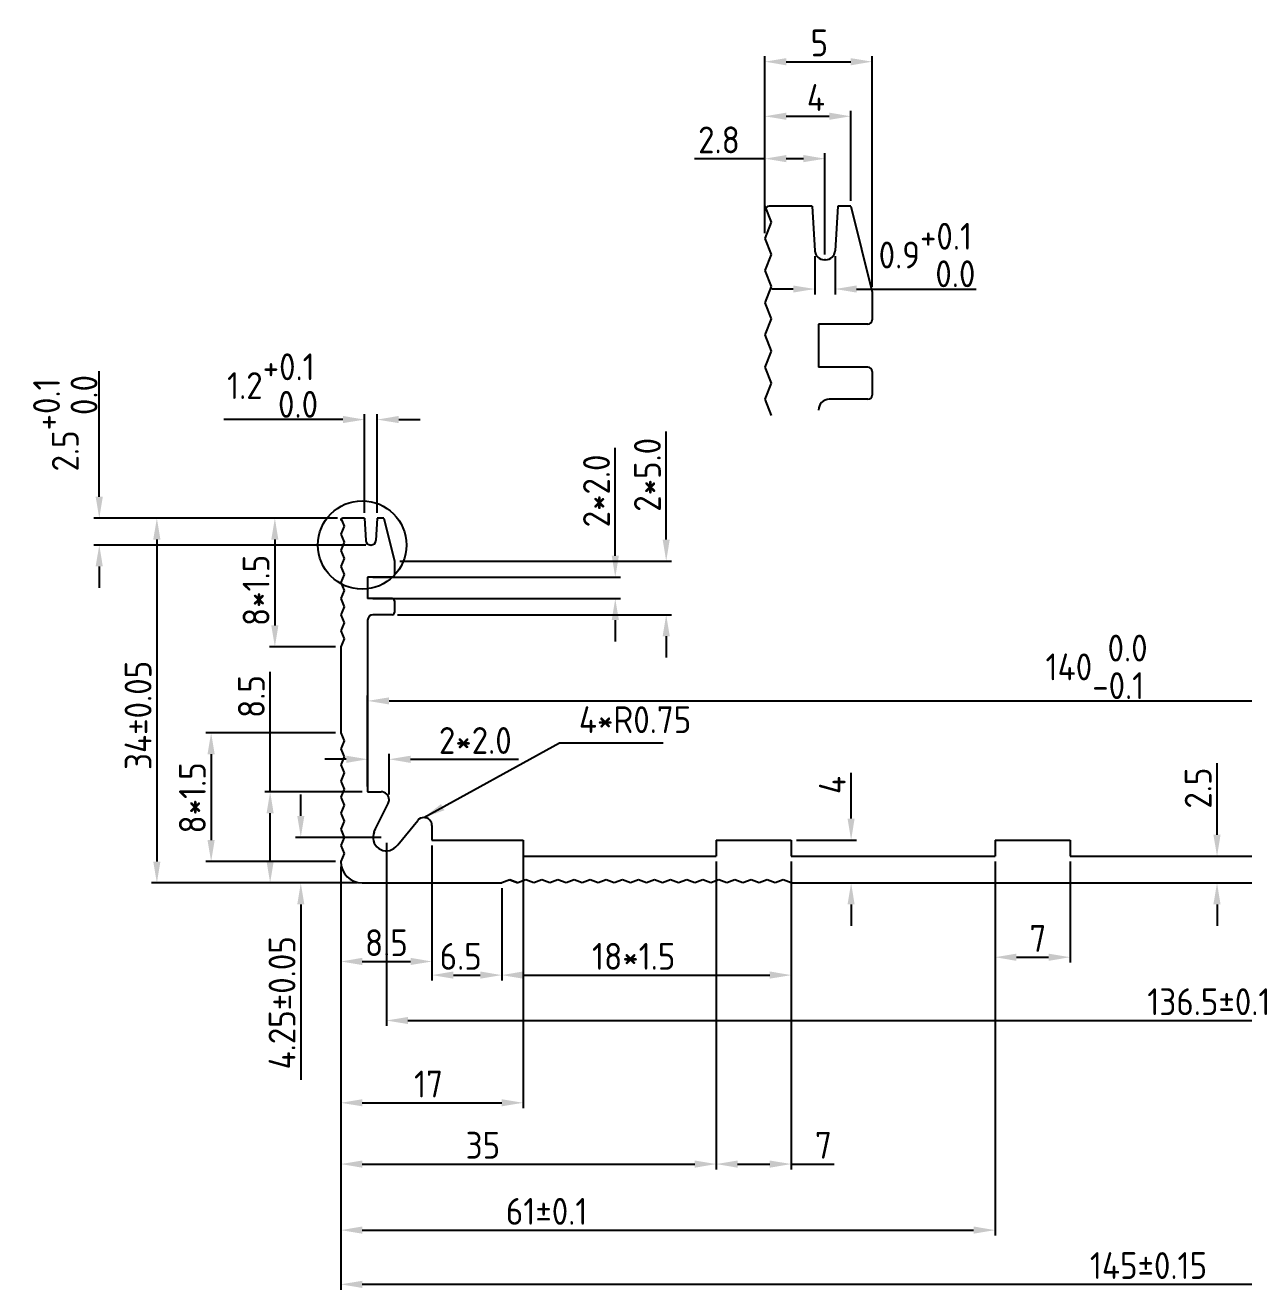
# Model space of a CAD drawing. Extents: x 23 to 222, y 35 to 159.
# Drawn here: x 22.6 to 136.2, y 35 to 152.8 of the extents above; entities that cross this region are included whole.
import ezdxf

# ---------------------------------------------------------------- set-up
doc = ezdxf.new("R2010")
doc.units = 0
doc.layers.get('0').update_dxf_attribs({"linetype": 'CONTINUOUS'})
doc.layers.get('DEFPOINTS').update_dxf_attribs({"linetype": 'CONTINUOUS'})
doc.styles.get("Standard").update_dxf_attribs({"font": 'ISOCP'})
doc.dimstyles.new('ISO-25', dxfattribs={"dimtxt": 2.5, "dimasz": 2.5, "dimexe": 1.25, "dimexo": 0.625, "dimtad": 1, "dimdec": 4, "dimdsep": 46, "dimlunit": 6, "dimtxsty": 'Standard', "dimcen": 2.5, "dimadec": 0, "dimazin": 0, "dimtfac": 1, "dimtdec": 4, "dimtmove": 0, "dimatfit": 3, "dimfxl": 0, "dimtolj": 1, "dimtzin": 0, "dimarcsym": 0})

# ---------------------------------------------------------------- blocks, each defined once
blk = doc.blocks.new('*D0')
at = {"color": 0, "linetype": 'ByBlock'}
for p, q in [((48.26, 79.15), (48.26, 81.15)), ((55.74, 77.15), (47.76, 77.15)), ((53.49, 72.9), (47.76, 72.9)), ((48.26, 70.9), (48.26, 54.55))]:
    blk.add_line(p, q, dxfattribs=at)
for points in [[(47.93, 79.15), (48.59, 79.15), (48.26, 77.15)], [(47.93, 70.9), (48.59, 70.9), (48.26, 72.9)]]:
    blk.add_solid(points, dxfattribs=at)
at = {"layer": 'DEFPOINTS', "color": 0, "linetype": 'ByBlock'}
for p in [(56.24, 77.15), (48.26, 72.9), (53.99, 72.9)]:
    blk.add_point(p, dxfattribs=at)
at = {"color": 0, "linetype": 'ByBlock', "insert": (46.51, 61.73), "char_height": 2.5, "attachment_point": 5, "rotation": 90}
blk.add_mtext('\\A1;4.25±0.05', dxfattribs=at)
blk = doc.blocks.new('*D1')
at = {"color": 0, "linetype": 'ByBlock'}
for p, q in [((60.49, 76.4), (60.49, 65.08)), ((51.99, 74.4), (51.99, 65.08)), ((53.99, 65.58), (58.49, 65.58))]:
    blk.add_line(p, q, dxfattribs=at)
for points in [[(53.99, 65.92), (53.99, 65.25), (51.99, 65.58)], [(58.49, 65.92), (58.49, 65.25), (60.49, 65.58)]]:
    blk.add_solid(points, dxfattribs=at)
at = {"layer": 'DEFPOINTS', "color": 0, "linetype": 'ByBlock'}
for p in [(60.49, 76.9), (51.99, 74.9), (60.49, 65.58)]:
    blk.add_point(p, dxfattribs=at)
at = {"color": 0, "linetype": 'ByBlock', "insert": (56.24, 67.33), "char_height": 2.5, "attachment_point": 5}
blk.add_mtext('\\A1;8.5', dxfattribs=at)
blk = doc.blocks.new('*D2')
at = {"color": 0, "linetype": 'ByBlock'}
for p, q in [((112.99, 74.9), (112.99, 65.48)), ((119.99, 74.9), (119.99, 65.48)), ((114.99, 65.98), (117.99, 65.98))]:
    blk.add_line(p, q, dxfattribs=at)
for points in [[(114.99, 66.31), (114.99, 65.64), (112.99, 65.98)], [(117.99, 66.31), (117.99, 65.64), (119.99, 65.98)]]:
    blk.add_solid(points, dxfattribs=at)
at = {"layer": 'DEFPOINTS', "color": 0, "linetype": 'ByBlock'}
for p in [(112.99, 75.4), (119.99, 75.4), (119.99, 65.98)]:
    blk.add_point(p, dxfattribs=at)
at = {"color": 0, "linetype": 'ByBlock', "insert": (116.99, 67.73), "char_height": 2.5, "attachment_point": 5}
blk.add_mtext('\\A1;7', dxfattribs=at)
blk = doc.blocks.new('*D3')
at = {"color": 0, "linetype": 'ByBlock'}
for p, q in [((51.49, 86.9), (39.4, 86.9)), ((39.9, 84.9), (39.9, 76.9)), ((51.49, 74.9), (39.4, 74.9))]:
    blk.add_line(p, q, dxfattribs=at)
for points in [[(39.56, 84.9), (40.23, 84.9), (39.9, 86.9)], [(39.56, 76.9), (40.23, 76.9), (39.9, 74.9)]]:
    blk.add_solid(points, dxfattribs=at)
at = {"layer": 'DEFPOINTS', "color": 0, "linetype": 'ByBlock'}
for p in [(51.99, 86.9), (39.9, 74.9), (51.99, 74.9)]:
    blk.add_point(p, dxfattribs=at)
at = {"color": 0, "linetype": 'ByBlock', "insert": (38.15, 80.83), "char_height": 2.5, "attachment_point": 5, "rotation": 90}
blk.add_mtext('\\A1;8*1.5', dxfattribs=at)
blk = doc.blocks.new('*D7')
at = {"color": 0, "linetype": 'ByBlock'}
for p, q in [((51.69, 106.9), (45.34, 106.9)), ((45.84, 104.9), (45.84, 96.9)), ((51.49, 94.9), (45.34, 94.9))]:
    blk.add_line(p, q, dxfattribs=at)
for points in [[(45.51, 104.9), (46.17, 104.9), (45.84, 106.9)], [(45.51, 96.9), (46.17, 96.9), (45.84, 94.9)]]:
    blk.add_solid(points, dxfattribs=at)
at = {"layer": 'DEFPOINTS', "color": 0, "linetype": 'ByBlock'}
for p in [(52.19, 106.9), (45.84, 94.9), (51.99, 94.9)]:
    blk.add_point(p, dxfattribs=at)
at = {"color": 0, "linetype": 'ByBlock', "insert": (44.09, 100.17), "char_height": 2.5, "attachment_point": 5, "rotation": 90}
blk.add_mtext('\\A1;8*1.5', dxfattribs=at)
blk = doc.blocks.new('*D8')
at = {"color": 0, "linetype": 'ByBlock'}
for p, q in [((49.8, 106.9), (34.34, 106.9)), ((34.84, 104.9), (34.84, 74.9)), ((51.49, 72.9), (34.34, 72.9))]:
    blk.add_line(p, q, dxfattribs=at)
for points in [[(34.5, 104.9), (35.17, 104.9), (34.84, 106.9)], [(34.5, 74.9), (35.17, 74.9), (34.84, 72.9)]]:
    blk.add_solid(points, dxfattribs=at)
at = {"layer": 'DEFPOINTS', "color": 0, "linetype": 'ByBlock'}
for p in [(50.3, 106.9), (34.84, 72.9), (51.99, 72.9)]:
    blk.add_point(p, dxfattribs=at)
at = {"color": 0, "linetype": 'ByBlock', "insert": (33.09, 88.52), "char_height": 2.5, "attachment_point": 5, "rotation": 90}
blk.add_mtext('\\A1;34±0.05', dxfattribs=at)
blk = doc.blocks.new('*D12')
at = {"color": 0, "linetype": 'ByBlock'}
for p, q in [((54.49, 81.9), (54.49, 84.93)), ((56.49, 81.15), (56.49, 84.93)), ((52.49, 84.43), (50.49, 84.43)), ((58.49, 84.43), (68.56, 84.43))]:
    blk.add_line(p, q, dxfattribs=at)
for points in [[(52.49, 84.76), (52.49, 84.09), (54.49, 84.43)], [(58.49, 84.76), (58.49, 84.09), (56.49, 84.43)]]:
    blk.add_solid(points, dxfattribs=at)
at = {"layer": 'DEFPOINTS', "color": 0, "linetype": 'ByBlock'}
for p in [(56.49, 84.43), (54.49, 81.4), (56.49, 80.65)]:
    blk.add_point(p, dxfattribs=at)
at = {"color": 0, "linetype": 'ByBlock', "insert": (64.53, 86.18), "char_height": 2.5, "attachment_point": 5}
blk.add_mtext('\\A1;2*2.0', dxfattribs=at)
blk = doc.blocks.new('*D15')
at = {"color": 0, "linetype": 'ByBlock'}
for p, q in [((54.49, 81.9), (54.49, 90.37)), ((56.49, 89.87), (192.49, 89.87)), ((194.49, 81.9), (194.49, 90.37))]:
    blk.add_line(p, q, dxfattribs=at)
for points in [[(56.49, 90.2), (56.49, 89.54), (54.49, 89.87)], [(192.49, 90.2), (192.49, 89.54), (194.49, 89.87)]]:
    blk.add_solid(points, dxfattribs=at)
at = {"layer": 'DEFPOINTS', "color": 0, "linetype": 'ByBlock'}
for p in [(194.49, 89.87), (54.49, 81.4), (194.49, 81.4)]:
    blk.add_point(p, dxfattribs=at)
at = {"color": 0, "linetype": 'ByBlock', "insert": (122.46, 93.04), "char_height": 2.5, "attachment_point": 5}
blk.add_mtext('\\A1;140\\S 0.0^ -0.1;', dxfattribs=at)
blk = doc.blocks.new('*D16')
at = {"color": 0, "linetype": 'ByBlock'}
for p, q in [((56.24, 76.65), (56.24, 59.58)), ((192.74, 76.65), (192.74, 59.58)), ((58.24, 60.08), (190.74, 60.08))]:
    blk.add_line(p, q, dxfattribs=at)
for points in [[(58.24, 60.41), (58.24, 59.75), (56.24, 60.08)], [(190.74, 60.41), (190.74, 59.75), (192.74, 60.08)]]:
    blk.add_solid(points, dxfattribs=at)
at = {"layer": 'DEFPOINTS', "color": 0, "linetype": 'ByBlock'}
for p in [(56.24, 77.15), (192.74, 77.15), (192.74, 60.08)]:
    blk.add_point(p, dxfattribs=at)
at = {"color": 0, "linetype": 'ByBlock', "insert": (132.93, 61.83), "char_height": 2.5, "attachment_point": 5}
blk.add_mtext('\\A1;136.5±0.1', dxfattribs=at)
blk = doc.blocks.new('*D17')
at = {"color": 0, "linetype": 'ByBlock'}
for p, q in [((133.69, 77.4), (133.69, 84.07)), ((120.49, 75.4), (134.19, 75.4)), ((120.49, 72.9), (134.19, 72.9)), ((133.69, 70.9), (133.69, 68.9))]:
    blk.add_line(p, q, dxfattribs=at)
for points in [[(133.35, 77.4), (134.02, 77.4), (133.69, 75.4)], [(133.35, 70.9), (134.02, 70.9), (133.69, 72.9)]]:
    blk.add_solid(points, dxfattribs=at)
at = {"layer": 'DEFPOINTS', "color": 0, "linetype": 'ByBlock'}
for p in [(119.99, 75.4), (119.99, 72.9), (133.69, 72.9)]:
    blk.add_point(p, dxfattribs=at)
at = {"color": 0, "linetype": 'ByBlock', "insert": (131.93, 81.74), "char_height": 2.5, "attachment_point": 5, "rotation": 90}
blk.add_mtext('\\A1;2.5', dxfattribs=at)
blk = doc.blocks.new('*D18')
at = {"color": 0, "linetype": 'ByBlock'}
for p, q in [((99.57, 78.9), (99.57, 83.15)), ((94.49, 76.9), (100.07, 76.9)), ((94.49, 72.9), (100.07, 72.9)), ((99.57, 70.9), (99.57, 68.9))]:
    blk.add_line(p, q, dxfattribs=at)
for points in [[(99.24, 78.9), (99.9, 78.9), (99.57, 76.9)], [(99.24, 70.9), (99.9, 70.9), (99.57, 72.9)]]:
    blk.add_solid(points, dxfattribs=at)
at = {"layer": 'DEFPOINTS', "color": 0, "linetype": 'ByBlock'}
for p in [(93.99, 76.9), (93.99, 72.9), (99.57, 72.9)]:
    blk.add_point(p, dxfattribs=at)
at = {"color": 0, "linetype": 'ByBlock', "insert": (97.82, 82.03), "char_height": 2.5, "attachment_point": 5, "rotation": 90}
blk.add_mtext('\\A1;4', dxfattribs=at)
blk = doc.blocks.new('*D22')
at = {"color": 0, "linetype": 'ByBlock'}
for p, q in [((52.19, 116.09), (41.07, 116.09)), ((54.19, 107.4), (54.19, 116.59)), ((55.39, 107.4), (55.39, 116.59)), ((57.39, 116.09), (59.39, 116.09))]:
    blk.add_line(p, q, dxfattribs=at)
for points in [[(52.19, 116.43), (52.19, 115.76), (54.19, 116.09)], [(57.39, 116.43), (57.39, 115.76), (55.39, 116.09)]]:
    blk.add_solid(points, dxfattribs=at)
at = {"layer": 'DEFPOINTS', "color": 0, "linetype": 'ByBlock'}
for p in [(55.39, 116.09), (54.19, 106.9), (55.39, 106.9)]:
    blk.add_point(p, dxfattribs=at)
at = {"color": 0, "linetype": 'ByBlock', "insert": (45.63, 119.26), "char_height": 2.5, "attachment_point": 5}
blk.add_mtext('\\A1;1.2\\S+0.1^  0.0;', dxfattribs=at)
blk = doc.blocks.new('*D23')
at = {"color": 0, "linetype": 'ByBlock'}
for p, q in [((29.47, 108.9), (29.47, 120.59)), ((51.69, 106.9), (28.97, 106.9)), ((54.32, 104.4), (28.97, 104.4)), ((29.47, 102.4), (29.47, 100.4))]:
    blk.add_line(p, q, dxfattribs=at)
for points in [[(29.13, 108.9), (29.8, 108.9), (29.47, 106.9)], [(29.13, 102.4), (29.8, 102.4), (29.47, 104.4)]]:
    blk.add_solid(points, dxfattribs=at)
at = {"layer": 'DEFPOINTS', "color": 0, "linetype": 'ByBlock'}
for p in [(52.19, 106.9), (29.47, 104.4), (54.82, 104.4)]:
    blk.add_point(p, dxfattribs=at)
at = {"color": 0, "linetype": 'ByBlock', "insert": (26.3, 115.75), "char_height": 2.5, "attachment_point": 5, "rotation": 90}
blk.add_mtext('\\A1;2.5\\S+0.1^  0.0;', dxfattribs=at)
blk = doc.blocks.new('*D26')
at = {"color": 0, "linetype": 'ByBlock'}
for p, q in [((68.99, 76.4), (68.99, 51.91)), ((51.99, 72.4), (51.99, 51.91)), ((53.99, 52.41), (66.99, 52.41))]:
    blk.add_line(p, q, dxfattribs=at)
for points in [[(53.99, 52.74), (53.99, 52.08), (51.99, 52.41)], [(66.99, 52.74), (66.99, 52.08), (68.99, 52.41)]]:
    blk.add_solid(points, dxfattribs=at)
at = {"layer": 'DEFPOINTS', "color": 0, "linetype": 'ByBlock'}
for p in [(68.99, 76.9), (51.99, 72.9), (68.99, 52.41)]:
    blk.add_point(p, dxfattribs=at)
at = {"color": 0, "linetype": 'ByBlock', "insert": (60.17, 54.16), "char_height": 2.5, "attachment_point": 5}
blk.add_mtext('\\A1;17', dxfattribs=at)
blk = doc.blocks.new('*D27')
at = {"color": 0, "linetype": 'ByBlock'}
for p, q in [((86.99, 74.9), (86.99, 46.2)), ((51.99, 72.4), (51.99, 46.2)), ((53.99, 46.7), (84.99, 46.7))]:
    blk.add_line(p, q, dxfattribs=at)
for points in [[(53.99, 47.03), (53.99, 46.36), (51.99, 46.7)], [(84.99, 47.03), (84.99, 46.36), (86.99, 46.7)]]:
    blk.add_solid(points, dxfattribs=at)
at = {"layer": 'DEFPOINTS', "color": 0, "linetype": 'ByBlock'}
for p in [(86.99, 75.4), (51.99, 72.9), (86.99, 46.7)]:
    blk.add_point(p, dxfattribs=at)
at = {"color": 0, "linetype": 'ByBlock', "insert": (65.24, 48.45), "char_height": 2.5, "attachment_point": 5}
blk.add_mtext('\\A1;35', dxfattribs=at)
blk = doc.blocks.new('*D28')
at = {"color": 0, "linetype": 'ByBlock'}
for p, q in [((51.99, 72.4), (51.99, 40.04)), ((112.99, 72.4), (112.99, 40.04)), ((53.99, 40.54), (110.99, 40.54))]:
    blk.add_line(p, q, dxfattribs=at)
for points in [[(53.99, 40.88), (53.99, 40.21), (51.99, 40.54)], [(110.99, 40.88), (110.99, 40.21), (112.99, 40.54)]]:
    blk.add_solid(points, dxfattribs=at)
at = {"layer": 'DEFPOINTS', "color": 0, "linetype": 'ByBlock'}
for p in [(51.99, 72.9), (112.99, 72.9), (112.99, 40.54)]:
    blk.add_point(p, dxfattribs=at)
at = {"color": 0, "linetype": 'ByBlock', "insert": (71.18, 42.29), "char_height": 2.5, "attachment_point": 5}
blk.add_mtext('\\A1;61±0.1', dxfattribs=at)
blk = doc.blocks.new('*D29')
at = {"color": 0, "linetype": 'ByBlock'}
for p, q in [((51.99, 72.4), (51.99, 34.99)), ((196.99, 72.4), (196.99, 34.99)), ((53.99, 35.49), (194.99, 35.49))]:
    blk.add_line(p, q, dxfattribs=at)
for points in [[(53.99, 35.82), (53.99, 35.15), (51.99, 35.49)], [(194.99, 35.82), (194.99, 35.15), (196.99, 35.49)]]:
    blk.add_solid(points, dxfattribs=at)
at = {"layer": 'DEFPOINTS', "color": 0, "linetype": 'ByBlock'}
for p in [(51.99, 72.9), (196.99, 72.9), (196.99, 35.49)]:
    blk.add_point(p, dxfattribs=at)
at = {"color": 0, "linetype": 'ByBlock', "insert": (127.3, 37.24), "char_height": 2.5, "attachment_point": 5}
blk.add_mtext('\\A1;145±0.15', dxfattribs=at)
blk = doc.blocks.new('*D30')
at = {"color": 0, "linetype": 'ByBlock'}
for p, q in [((77.58, 103.4), (77.58, 113.47)), ((54.99, 101.4), (78.08, 101.4)), ((54.99, 99.4), (78.08, 99.4)), ((77.58, 97.4), (77.58, 95.4))]:
    blk.add_line(p, q, dxfattribs=at)
for points in [[(77.25, 103.4), (77.92, 103.4), (77.58, 101.4)], [(77.25, 97.4), (77.92, 97.4), (77.58, 99.4)]]:
    blk.add_solid(points, dxfattribs=at)
at = {"layer": 'DEFPOINTS', "color": 0, "linetype": 'ByBlock'}
for p in [(54.49, 101.4), (54.49, 99.4), (77.58, 99.4)]:
    blk.add_point(p, dxfattribs=at)
at = {"color": 0, "linetype": 'ByBlock', "insert": (75.83, 109.44), "char_height": 2.5, "attachment_point": 5, "rotation": 90}
blk.add_mtext('\\A1;2*2.0', dxfattribs=at)
blk = doc.blocks.new('*D31')
at = {"color": 0, "linetype": 'ByBlock'}
for p, q in [((82.33, 104.9), (82.33, 114.97)), ((57.49, 102.9), (82.83, 102.9)), ((57.29, 97.9), (82.83, 97.9)), ((82.33, 95.9), (82.33, 93.9))]:
    blk.add_line(p, q, dxfattribs=at)
for points in [[(82, 104.9), (82.66, 104.9), (82.33, 102.9)], [(82, 95.9), (82.66, 95.9), (82.33, 97.9)]]:
    blk.add_solid(points, dxfattribs=at)
at = {"layer": 'DEFPOINTS', "color": 0, "linetype": 'ByBlock'}
for p in [(56.99, 102.9), (56.79, 97.9), (82.33, 97.9)]:
    blk.add_point(p, dxfattribs=at)
at = {"color": 0, "linetype": 'ByBlock', "insert": (80.58, 110.94), "char_height": 2.5, "attachment_point": 5, "rotation": 90}
blk.add_mtext('\\A1;2*5.0', dxfattribs=at)
blk = doc.blocks.new('*D32')
at = {"color": 0, "linetype": 'ByBlock'}
for p, q in [((45.4, 81.4), (45.4, 92.58)), ((53.99, 81.4), (44.9, 81.4)), ((45.4, 74.9), (45.4, 79.4)), ((53.49, 72.9), (44.9, 72.9))]:
    blk.add_line(p, q, dxfattribs=at)
for points in [[(45.07, 79.4), (45.73, 79.4), (45.4, 81.4)], [(45.07, 74.9), (45.73, 74.9), (45.4, 72.9)]]:
    blk.add_solid(points, dxfattribs=at)
at = {"layer": 'DEFPOINTS', "color": 0, "linetype": 'ByBlock'}
for p in [(54.49, 81.4), (45.4, 72.9), (53.99, 72.9)]:
    blk.add_point(p, dxfattribs=at)
at = {"color": 0, "linetype": 'ByBlock', "insert": (43.65, 90.28), "char_height": 2.5, "attachment_point": 5, "rotation": 90}
blk.add_mtext('\\A1;8.5', dxfattribs=at)
blk = doc.blocks.new('*D34')
at = {"color": 0, "linetype": 'ByBlock'}
for p, q in [((66.99, 72.4), (66.99, 63.81)), ((93.99, 72.4), (93.99, 63.81)), ((68.99, 64.31), (91.99, 64.31))]:
    blk.add_line(p, q, dxfattribs=at)
for points in [[(68.99, 64.65), (68.99, 63.98), (66.99, 64.31)], [(91.99, 64.65), (91.99, 63.98), (93.99, 64.31)]]:
    blk.add_solid(points, dxfattribs=at)
at = {"layer": 'DEFPOINTS', "color": 0, "linetype": 'ByBlock'}
for p in [(66.99, 72.9), (93.99, 72.9), (93.99, 64.31)]:
    blk.add_point(p, dxfattribs=at)
at = {"color": 0, "linetype": 'ByBlock', "insert": (79.3, 66.06), "char_height": 2.5, "attachment_point": 5}
blk.add_mtext('\\A1;18*1.5', dxfattribs=at)
blk = doc.blocks.new('*D35')
at = {"color": 0, "linetype": 'ByBlock'}
for p, q in [((86.99, 74.9), (86.99, 46.2)), ((93.99, 74.9), (93.99, 46.2)), ((88.99, 46.7), (91.99, 46.7)), ((93.99, 46.7), (97.99, 46.7))]:
    blk.add_line(p, q, dxfattribs=at)
for points in [[(88.99, 47.03), (88.99, 46.36), (86.99, 46.7)], [(91.99, 47.03), (91.99, 46.36), (93.99, 46.7)]]:
    blk.add_solid(points, dxfattribs=at)
at = {"layer": 'DEFPOINTS', "color": 0, "linetype": 'ByBlock'}
for p in [(86.99, 75.4), (93.99, 75.4), (93.99, 46.7)]:
    blk.add_point(p, dxfattribs=at)
at = {"color": 0, "linetype": 'ByBlock', "insert": (96.99, 48.45), "char_height": 2.5, "attachment_point": 5}
blk.add_mtext('\\A1;7', dxfattribs=at)
blk = doc.blocks.new('*D43')
at = {"color": 0, "linetype": 'ByBlock'}
for p, q in [((95.7, 152.57), (89.14, 152.57)), ((95.7, 145.63), (95.7, 153.07)), ((99.3, 152.57), (97.7, 152.57)), ((101.3, 143.63), (101.3, 153.07))]:
    blk.add_line(p, q, dxfattribs=at)
for points in [[(97.7, 152.91), (97.7, 152.24), (95.7, 152.57)], [(99.3, 152.91), (99.3, 152.24), (101.3, 152.57)]]:
    blk.add_solid(points, dxfattribs=at)
at = {"layer": 'DEFPOINTS', "color": 0, "linetype": 'ByBlock'}
for p in [(101.3, 152.57), (95.7, 145.13), (101.3, 143.13)]:
    blk.add_point(p, dxfattribs=at)
at = {"color": 0, "linetype": 'ByBlock', "insert": (91.42, 154.32), "char_height": 2.5, "attachment_point": 5}
blk.add_mtext('\\A1;2.8', dxfattribs=at)
blk = doc.blocks.new('*D44')
at = {"color": 0, "linetype": 'ByBlock'}
for p, q in [((95.7, 148.23), (95.7, 157.02)), ((103.7, 148.63), (103.7, 157.02)), ((97.7, 156.52), (101.7, 156.52))]:
    blk.add_line(p, q, dxfattribs=at)
for points in [[(97.7, 156.86), (97.7, 156.19), (95.7, 156.52)], [(101.7, 156.86), (101.7, 156.19), (103.7, 156.52)]]:
    blk.add_solid(points, dxfattribs=at)
at = {"layer": 'DEFPOINTS', "color": 0, "linetype": 'ByBlock'}
for p in [(103.7, 156.52), (95.7, 147.73), (103.7, 148.13)]:
    blk.add_point(p, dxfattribs=at)
at = {"color": 0, "linetype": 'ByBlock', "insert": (100.46, 158.27), "char_height": 2.5, "attachment_point": 5}
blk.add_mtext('\\A1;4', dxfattribs=at)
blk = doc.blocks.new('*D45')
at = {"color": 0, "linetype": 'ByBlock'}
for p, q in [((95.7, 145.63), (95.7, 162.11)), ((97.7, 161.61), (103.7, 161.61)), ((105.7, 140.63), (105.7, 162.11))]:
    blk.add_line(p, q, dxfattribs=at)
for points in [[(97.7, 161.94), (97.7, 161.27), (95.7, 161.61)], [(103.7, 161.94), (103.7, 161.27), (105.7, 161.61)]]:
    blk.add_solid(points, dxfattribs=at)
at = {"layer": 'DEFPOINTS', "color": 0, "linetype": 'ByBlock'}
for p in [(105.7, 161.61), (95.7, 145.13), (105.7, 140.13)]:
    blk.add_point(p, dxfattribs=at)
at = {"color": 0, "linetype": 'ByBlock', "insert": (100.78, 163.36), "char_height": 2.5, "attachment_point": 5}
blk.add_mtext('\\A1;5', dxfattribs=at)
blk = doc.blocks.new('*D54')
at = {"color": 0, "linetype": 'ByBlock'}
for p, q in [((60.49, 72.4), (60.49, 63.81)), ((66.99, 72.4), (66.99, 63.81)), ((62.49, 64.31), (64.99, 64.31))]:
    blk.add_line(p, q, dxfattribs=at)
for points in [[(62.49, 64.65), (62.49, 63.98), (60.49, 64.31)], [(64.99, 64.65), (64.99, 63.98), (66.99, 64.31)]]:
    blk.add_solid(points, dxfattribs=at)
at = {"layer": 'DEFPOINTS', "color": 0, "linetype": 'ByBlock'}
for p in [(60.49, 72.9), (66.99, 72.9), (66.99, 64.31)]:
    blk.add_point(p, dxfattribs=at)
at = {"color": 0, "linetype": 'ByBlock', "insert": (63.17, 66.06), "char_height": 2.5, "attachment_point": 5}
blk.add_mtext('\\A1;6.5', dxfattribs=at)

msp = doc.modelspace()

# ---------------------------------------------------------------- linework, layer by layer
for p, q in [((91.53, 135.98), (92.13, 134.48)), ((95.93, 135.98), (91.93, 135.98)), ((95.93, 135.98), (96.18, 131.82)), ((98.33, 135.98), (98.08, 131.82)), ((99.53, 135.98), (98.33, 135.98)), ((99.53, 135.98), (101.53, 127.98)), ((92.13, 134.48), (91.53, 132.98)), ((91.53, 132.98), (92.13, 131.48)), ((92.13, 131.48), (91.53, 129.98)), ((97.18, 130.98), (97.08, 130.98)), ((91.53, 129.98), (92.13, 128.48)), ((92.13, 128.48), (91.53, 126.98)), ((101.53, 127.98), (101.53, 125.38)), ((91.53, 126.98), (92.13, 125.48)), ((92.13, 125.48), (91.53, 123.98)), ((96.53, 124.98), (96.53, 120.98)), ((101.13, 124.98), (96.53, 124.98)), ((91.53, 123.98), (92.13, 122.48)), ((92.13, 122.48), (91.53, 120.98)), ((91.53, 120.98), (92.13, 119.48)), ((101.13, 120.98), (96.53, 120.98)), ((101.53, 120.58), (101.53, 118.38)), ((92.13, 119.48), (91.53, 117.98)), ((91.53, 117.98), (92.13, 116.48)), ((101.13, 117.98), (97.53, 117.98)), ((51.99, 106.9), (52.29, 106.15)), ((52.29, 106.15), (51.99, 105.4)), ((54.19, 106.9), (52.19, 106.9)), ((54.19, 106.9), (54.32, 104.83)), ((55.39, 106.9), (55.27, 104.83)), ((55.99, 106.9), (55.39, 106.9)), ((55.99, 106.9), (56.99, 102.9)), ((51.99, 105.4), (52.29, 104.65)), ((52.29, 104.65), (51.99, 103.9)), ((51.99, 103.9), (52.29, 103.15)), ((54.82, 104.4), (54.77, 104.4)), ((52.29, 103.15), (51.99, 102.4)), ((56.99, 102.9), (56.99, 101.6)), ((51.99, 102.4), (52.29, 101.65)), ((52.29, 101.65), (51.99, 100.9)), ((56.79, 101.4), (54.49, 101.4)), ((54.49, 101.4), (54.49, 99.4)), ((51.99, 100.9), (52.29, 100.15)), ((52.29, 100.15), (51.99, 99.4)), ((51.99, 99.4), (52.29, 98.65)), ((56.79, 99.4), (54.49, 99.4)), ((56.99, 99.2), (56.99, 98.1)), ((52.29, 98.65), (51.99, 97.9)), ((51.99, 97.9), (52.29, 97.15)), ((56.79, 97.9), (54.99, 97.9)), ((52.29, 97.15), (51.99, 96.4)), ((54.49, 97.4), (54.49, 81.4)), ((51.99, 96.4), (52.29, 95.65)), ((52.29, 95.65), (51.99, 94.9)), ((51.99, 94.9), (51.99, 86.9)), ((51.99, 86.9), (52.29, 86.15)), ((52.29, 86.15), (51.99, 85.4)), ((51.99, 85.4), (52.29, 84.65)), ((52.29, 84.65), (51.99, 83.9)), ((51.99, 83.9), (52.29, 83.15)), ((52.29, 83.15), (51.99, 82.4)), ((51.99, 82.4), (52.29, 81.65)), ((52.29, 81.65), (51.99, 80.9)), ((54.49, 81.4), (55.74, 81.4)), ((51.99, 80.9), (52.29, 80.15)), ((52.29, 80.15), (51.99, 79.4)), ((55.23, 77.96), (56.41, 80.32)), ((56.49, 80.65), (56.49, 80.65)), ((51.99, 79.4), (52.29, 78.65)), ((59.74, 79), (59.74, 79)), ((52.29, 78.65), (51.99, 77.9)), ((51.99, 77.9), (52.29, 77.15)), ((55.1, 77.66), (55.23, 77.96)), ((57.31, 76.44), (59.16, 78.73)), ((60.49, 78.25), (60.49, 76.9)), ((52.29, 77.15), (51.99, 76.4)), ((60.49, 76.9), (68.99, 76.9)), ((68.99, 76.9), (68.99, 75.4)), ((86.99, 76.9), (93.99, 76.9)), ((86.99, 76.9), (86.99, 75.4)), ((93.99, 76.9), (93.99, 75.4)), ((112.99, 76.9), (112.99, 75.4)), ((112.99, 76.9), (119.99, 76.9)), ((119.99, 76.9), (119.99, 75.4)), ((51.99, 76.4), (52.29, 75.65)), ((52.29, 75.65), (51.99, 74.9)), ((56.24, 75.9), (56.24, 75.9)), ((57.12, 76.26), (57.31, 76.44)), ((68.99, 75.4), (86.99, 75.4)), ((93.99, 75.4), (112.99, 75.4)), ((119.99, 75.4), (154.99, 75.4)), ((67.74, 73.2), (66.99, 72.9)), ((67.74, 73.2), (68.49, 72.9)), ((68.49, 72.9), (67.74, 73.2)), ((69.24, 73.2), (68.49, 72.9)), ((69.99, 72.9), (69.24, 73.2)), ((70.74, 73.2), (69.99, 72.9)), ((71.49, 72.9), (70.74, 73.2)), ((72.24, 73.2), (71.49, 72.9)), ((72.99, 72.9), (72.24, 73.2)), ((73.74, 73.2), (72.99, 72.9)), ((74.49, 72.9), (73.74, 73.2)), ((75.24, 73.2), (74.49, 72.9)), ((75.99, 72.9), (75.24, 73.2)), ((76.74, 73.2), (75.99, 72.9)), ((77.49, 72.9), (76.74, 73.2)), ((78.24, 73.2), (77.49, 72.9)), ((78.99, 72.9), (78.24, 73.2)), ((79.74, 73.2), (78.99, 72.9)), ((80.49, 72.9), (79.74, 73.2)), ((81.24, 73.2), (80.49, 72.9)), ((81.99, 72.9), (81.24, 73.2)), ((82.74, 73.2), (81.99, 72.9)), ((83.49, 72.9), (82.74, 73.2)), ((84.24, 73.2), (83.49, 72.9)), ((84.99, 72.9), (84.24, 73.2)), ((85.74, 73.2), (84.99, 72.9)), ((86.49, 72.9), (85.74, 73.2)), ((87.24, 73.2), (86.49, 72.9)), ((87.99, 72.9), (87.24, 73.2)), ((88.74, 73.2), (87.99, 72.9)), ((89.49, 72.9), (88.74, 73.2)), ((90.24, 73.2), (89.49, 72.9)), ((90.99, 72.9), (90.24, 73.2)), ((91.74, 73.2), (90.99, 72.9)), ((92.49, 72.9), (91.74, 73.2)), ((93.24, 73.2), (92.49, 72.9)), ((93.99, 72.9), (93.24, 73.2)), ((53.99, 72.9), (55.49, 72.9)), ((55.49, 72.9), (66.99, 72.9)), ((93.99, 72.9), (154.99, 72.9))]:
    msp.add_line(p, q)
at = {"color": 0, "linetype": 'ByBlock'}
for p, q in [((96.18, 131.32), (96.18, 127.76)), ((98.08, 131.32), (98.08, 127.76)), ((94.18, 128.26), (92.18, 128.26)), ((100.08, 128.26), (111.22, 128.26))]:
    msp.add_line(p, q, dxfattribs=at)
msp.add_circle((53.98, 104.4), 4.12)
for centre, radius, start, end in [((91.93, 135.58), 0.4, 90, 180), ((97.08, 131.88), 0.9, 183.4336, 270), ((97.18, 131.88), 0.9, 270, 356.5664), ((101.13, 125.38), 0.4, 270, 0), ((101.13, 120.58), 0.4, 0, 90), ((97.53, 116.98), 1, 90, 180), ((101.13, 118.38), 0.4, 270, 0), ((52.19, 106.7), 0.2, 90, 180), ((54.77, 104.85), 0.45, 183.4336, 270), ((54.82, 104.85), 0.45, 270, 356.5664), ((56.79, 101.6), 0.2, 270, 0), ((56.79, 99.2), 0.2, 0, 90), ((54.99, 97.4), 0.5, 90, 180), ((56.79, 98.1), 0.2, 270, 0), ((55.74, 80.65), 0.75, 0, 90), ((55.74, 80.65), 0.75, 333.435, 0), ((59.74, 78.25), 0.75, 90, 140.8885), ((59.74, 78.25), 0.75, 0, 90), ((56.24, 77.15), 1.25, 155.8535, 314.3557), ((53.99, 74.9), 2, 180, 270)]:
    msp.add_arc(centre, radius, start, end)
for points in [[(94.18, 128.59), (94.18, 127.93), (96.18, 128.26)], [(100.08, 128.59), (100.08, 127.93), (98.08, 128.26)]]:
    msp.add_solid(points, dxfattribs=at)
at = {"layer": 'DEFPOINTS', "color": 0, "linetype": 'ByBlock'}
for p in [(96.18, 131.82), (98.08, 131.82), (98.08, 128.26)]:
    msp.add_point(p, dxfattribs=at)

# ---------------------------------------------------------------- texts
msp.add_text('4*R0.75', height=2.5).set_placement((74.19, 86.87))
at = {"color": 0, "linetype": 'ByBlock', "insert": (106.65, 131.43), "char_height": 2.5, "attachment_point": 5}
msp.add_mtext('\\A1;0.9\\S+0.1^  0.0;', dxfattribs=at)

# ---------------------------------------------------------------- dimensions: what is measured, and where the dimension line sits
for base, p1, p2, text, picture, middle in [((101.53, 149.45), (91.53, 132.98), (101.53, 127.98), '5', '*D45', (96.61, 149.45)), ((99.53, 144.37), (91.53, 135.58), (99.53, 135.98), '4', '*D44', (96.29, 144.37)), ((97.13, 140.42), (91.53, 132.98), (97.13, 130.98), '2.8', '*D43', (87.25, 140.42))]:
    dim = msp.add_linear_dim(base=base, p1=p1, p2=p2, text=text, dimstyle='ISO-25', override={"dimasz": 2, "dimexe": 0.5, "dimexo": 0.5, "dimgap": 0.5, "dimtih": 1, "dimtoh": 1, "dimdec": 1, "dimcen": 0, "dimtp": 1, "dimtm": 0.1, "dimtdec": 1, "dimtofl": 0})
    dim.commit()
    dim.dimension.update_dxf_attribs({"geometry": picture, "text_midpoint": middle, "dimtype": 160, "insert": (-4.17, -12.16)})
for base, p1, p2, override, picture, middle in [((55.39, 116.09), (54.19, 106.9), (55.39, 106.9), {"dimasz": 2, "dimexe": 0.5, "dimexo": 0.5, "dimgap": 0.5, "dimdec": 1, "dimcen": 0, "dimtol": 1, "dimtp": 0.1, "dimtdec": 1, "dimtofl": 0}, '*D22', (45.63, 116.09)), ((194.49, 89.87), (54.49, 81.4), (194.49, 81.4), {"dimasz": 2, "dimexe": 0.5, "dimexo": 0.5, "dimgap": 0.5, "dimdec": 1, "dimcen": 0, "dimtol": 1, "dimtm": 0.1, "dimtdec": 1, "dimtofl": 0}, '*D15', (122.46, 89.87)), ((60.49, 65.58), (51.99, 74.9), (60.49, 76.9), {"dimasz": 2, "dimexe": 0.5, "dimexo": 0.5, "dimgap": 0.5, "dimdec": 1, "dimcen": 0, "dimtp": 1, "dimtm": 0.1, "dimtdec": 1, "dimtofl": 0}, '*D1', (56.24, 65.58)), ((68.99, 52.41), (51.99, 72.9), (68.99, 76.9), {"dimasz": 2, "dimexe": 0.5, "dimexo": 0.5, "dimgap": 0.5, "dimdec": 1, "dimcen": 0, "dimtp": 0.1, "dimtdec": 1, "dimtofl": 0}, '*D26', (60.17, 52.41)), ((86.99, 46.7), (51.99, 72.9), (86.99, 75.4), {"dimasz": 2, "dimexe": 0.5, "dimexo": 0.5, "dimgap": 0.5, "dimdec": 1, "dimcen": 0, "dimtp": 0.1, "dimtdec": 1, "dimtofl": 0}, '*D27', (65.24, 46.7)), ((119.99, 65.98), (112.99, 75.4), (119.99, 75.4), {"dimasz": 2, "dimexe": 0.5, "dimexo": 0.5, "dimgap": 0.5, "dimdec": 1, "dimcen": 0, "dimtp": 0.1, "dimtdec": 1, "dimtofl": 0}, '*D2', (116.99, 65.98)), ((66.99, 64.31), (60.49, 72.9), (66.99, 72.9), {"dimasz": 2, "dimexe": 0.5, "dimexo": 0.5, "dimgap": 0.5, "dimtih": 1, "dimtoh": 1, "dimdec": 1, "dimcen": 0, "dimtp": 1, "dimtm": 0.1, "dimtdec": 1, "dimtofl": 0}, '*D54', (63.17, 64.31))]:
    dim = msp.add_linear_dim(base=base, p1=p1, p2=p2, dimstyle='ISO-25', override=override)
    dim.commit()
    dim.dimension.update_dxf_attribs({"geometry": picture, "text_midpoint": middle, "dimtype": 160})
for base, p1, p2, override, picture, middle in [((29.47, 104.4), (52.19, 106.9), (54.82, 104.4), {"dimasz": 2, "dimexe": 0.5, "dimexo": 0.5, "dimgap": 0.5, "dimdec": 1, "dimcen": 0, "dimtol": 1, "dimtp": 0.1, "dimtdec": 1, "dimtofl": 0}, '*D23', (29.47, 115.75)), ((45.4, 72.9), (54.49, 81.4), (53.99, 72.9), {"dimasz": 2, "dimexe": 0.5, "dimexo": 0.5, "dimgap": 0.5, "dimdec": 1, "dimcen": 0, "dimtp": 0.1, "dimtdec": 1, "dimtofl": 0}, '*D32', (45.4, 90.28))]:
    dim = msp.add_linear_dim(base=base, p1=p1, p2=p2, angle=90, dimstyle='ISO-25', override=override)
    dim.commit()
    dim.dimension.update_dxf_attribs({"geometry": picture, "text_midpoint": middle, "dimtype": 160})
for base, p1, p2, text, override, picture, middle in [((82.33, 97.9), (56.99, 102.9), (56.79, 97.9), '2*5.0', {"dimasz": 2, "dimexe": 0.5, "dimexo": 0.5, "dimgap": 0.5, "dimdec": 1, "dimcen": 0, "dimtp": 0.1, "dimtdec": 1, "dimtofl": 0}, '*D31', (82.33, 110.94)), ((77.58, 99.4), (54.49, 101.4), (54.49, 99.4), '2*2.0', {"dimasz": 2, "dimexe": 0.5, "dimexo": 0.5, "dimgap": 0.5, "dimdec": 1, "dimcen": 0, "dimtp": 0.1, "dimtdec": 1, "dimtofl": 0}, '*D30', (77.58, 109.44)), ((34.84, 72.9), (50.3, 106.9), (51.99, 72.9), '34%%p0.05', {"dimasz": 2, "dimexe": 0.5, "dimexo": 0.5, "dimgap": 0.5, "dimdec": 1, "dimcen": 0, "dimtp": 1, "dimtm": 0.1, "dimtdec": 1, "dimtofl": 0}, '*D8', (34.84, 88.52)), ((45.84, 94.9), (52.19, 106.9), (51.99, 94.9), '8*1.5', {"dimasz": 2, "dimexe": 0.5, "dimexo": 0.5, "dimgap": 0.5, "dimdec": 1, "dimcen": 0, "dimtp": 1, "dimtm": 0.1, "dimtdec": 1, "dimtofl": 0}, '*D7', (45.84, 100.17)), ((39.9, 74.9), (51.99, 86.9), (51.99, 74.9), '8*1.5', {"dimasz": 2, "dimexe": 0.5, "dimexo": 0.5, "dimgap": 0.5, "dimdec": 1, "dimcen": 0, "dimtp": 1, "dimtm": 0.1, "dimtdec": 1, "dimtofl": 0}, '*D3', (39.9, 80.83)), ((133.69, 72.9), (119.99, 75.4), (119.99, 72.9), '2.5', {"dimasz": 2, "dimexe": 0.5, "dimexo": 0.5, "dimgap": 0.5, "dimdec": 1, "dimcen": 0, "dimtp": 1, "dimtm": 0.1, "dimtdec": 1, "dimtofl": 0}, '*D17', (133.69, 81.74)), ((99.57, 72.9), (93.99, 76.9), (93.99, 72.9), '4', {"dimasz": 2, "dimexe": 0.5, "dimexo": 0.5, "dimgap": 0.5, "dimdec": 1, "dimcen": 0, "dimtp": 0.1, "dimtdec": 1, "dimtofl": 0}, '*D18', (99.57, 82.03)), ((48.26, 72.9), (56.24, 77.15), (53.99, 72.9), '4.25%%p0.05', {"dimasz": 2, "dimexe": 0.5, "dimexo": 0.5, "dimgap": 0.5, "dimdec": 1, "dimcen": 0, "dimtp": 1, "dimtm": 0.1, "dimtdec": 1, "dimtofl": 0}, '*D0', (48.26, 61.73))]:
    dim = msp.add_linear_dim(base=base, p1=p1, p2=p2, angle=90, text=text, dimstyle='ISO-25', override=override)
    dim.commit()
    dim.dimension.update_dxf_attribs({"geometry": picture, "text_midpoint": middle, "dimtype": 160})
for base, p1, p2, text, override, picture, middle in [((56.49, 84.43), (54.49, 81.4), (56.49, 80.65), '2*2.0', {"dimasz": 2, "dimexe": 0.5, "dimexo": 0.5, "dimgap": 0.5, "dimdec": 1, "dimcen": 0, "dimtp": 0.1, "dimtdec": 1, "dimtofl": 0}, '*D12', (64.53, 84.43)), ((192.74, 60.08), (56.24, 77.15), (192.74, 77.15), '136.5%%P0.1', {"dimasz": 2, "dimexe": 0.5, "dimexo": 0.5, "dimgap": 0.5, "dimdec": 1, "dimcen": 0, "dimtp": 1, "dimtm": 0.1, "dimtdec": 1, "dimtofl": 0}, '*D16', (132.93, 60.08)), ((93.99, 46.7), (86.99, 75.4), (93.99, 75.4), '7', {"dimasz": 2, "dimexe": 0.5, "dimexo": 0.5, "dimgap": 0.5, "dimdec": 1, "dimcen": 0, "dimtol": 1, "dimtp": 0.1, "dimtdec": 1, "dimtofl": 0}, '*D35', (96.99, 46.7)), ((112.99, 40.54), (51.99, 72.9), (112.99, 72.9), '<>%%P0.1', {"dimasz": 2, "dimexe": 0.5, "dimexo": 0.5, "dimgap": 0.5, "dimdec": 1, "dimcen": 0, "dimtp": 0.1, "dimtdec": 1, "dimtofl": 0}, '*D28', (71.18, 40.54)), ((196.99, 35.49), (51.99, 72.9), (196.99, 72.9), '145%%P0.15', {"dimasz": 2, "dimexe": 0.5, "dimexo": 0.5, "dimgap": 0.5, "dimdec": 1, "dimcen": 0, "dimtp": 0.1, "dimtdec": 1, "dimtofl": 0}, '*D29', (127.3, 35.49)), ((93.99, 64.31), (66.99, 72.9), (93.99, 72.9), '18*1.5', {"dimasz": 2, "dimexe": 0.5, "dimexo": 0.5, "dimgap": 0.5, "dimdec": 1, "dimcen": 0, "dimtol": 1, "dimtp": 0.1, "dimtdec": 1, "dimtofl": 0}, '*D34', (79.3, 64.31))]:
    dim = msp.add_linear_dim(base=base, p1=p1, p2=p2, text=text, dimstyle='ISO-25', override=override)
    dim.commit()
    dim.dimension.update_dxf_attribs({"geometry": picture, "text_midpoint": middle, "dimtype": 160})

# ---------------------------------------------------------------- leaders
msp.add_leader([(59.74, 79), (72.37, 85.96), (82.04, 85.96)], dimstyle='ISO-25', override={"dimasz": 2, "dimexe": 0.5, "dimexo": 0.5, "dimgap": 0.5, "dimdec": 1, "dimcen": 0, "dimtp": 0.1, "dimtdec": 1, "dimtofl": 0})

doc.saveas('drawing.dxf')
